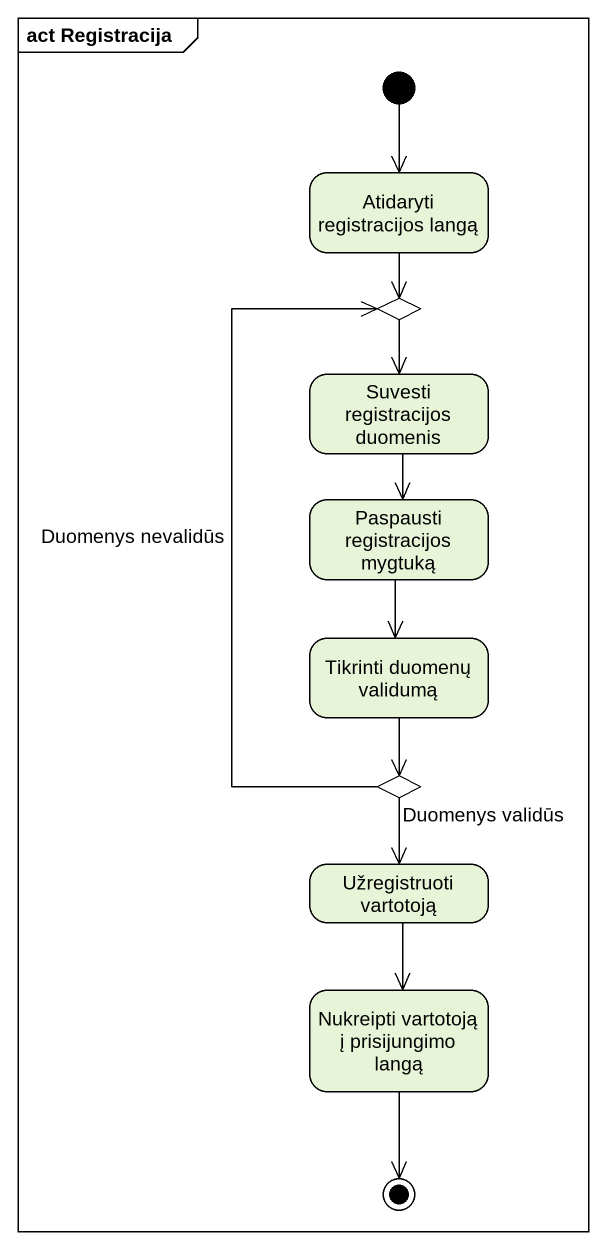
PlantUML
@startuml
mainframe act Registracija
hide empty description
state "Atidaryti registracijos langą" as Atidaryti_registracijos
state choice1 <<choice>>
state "Suvesti registracijos duomenis" as Suvesti_registracijos
state "Paspausti registracijos mygtuką" as Paspausti_registracijos
state "Tikrinti duomenų validumą" as Tikrinti_duomenų_validumą
state choice2 <<choice>>
state "Užregistruoti vartotoją" as Užregistruoti_vartotoją
state "Nukreipti vartotoją į prisijungimo langą" as Nukreipti_vartotoją_į
[*] --> Atidaryti_registracijos
Atidaryti_registracijos --> choice1
choice1 --> Suvesti_registracijos
Suvesti_registracijos --> Paspausti_registracijos
Paspausti_registracijos --> Tikrinti_duomenų_validumą
Tikrinti_duomenų_validumą --> choice2
choice2 -up-> choice1 : Duomenys nevalidūs
choice2 --> Užregistruoti_vartotoją : Duomenys validūs
Užregistruoti_vartotoją --> Nukreipti_vartotoją_į
Nukreipti_vartotoją_į --> [*]
@enduml
